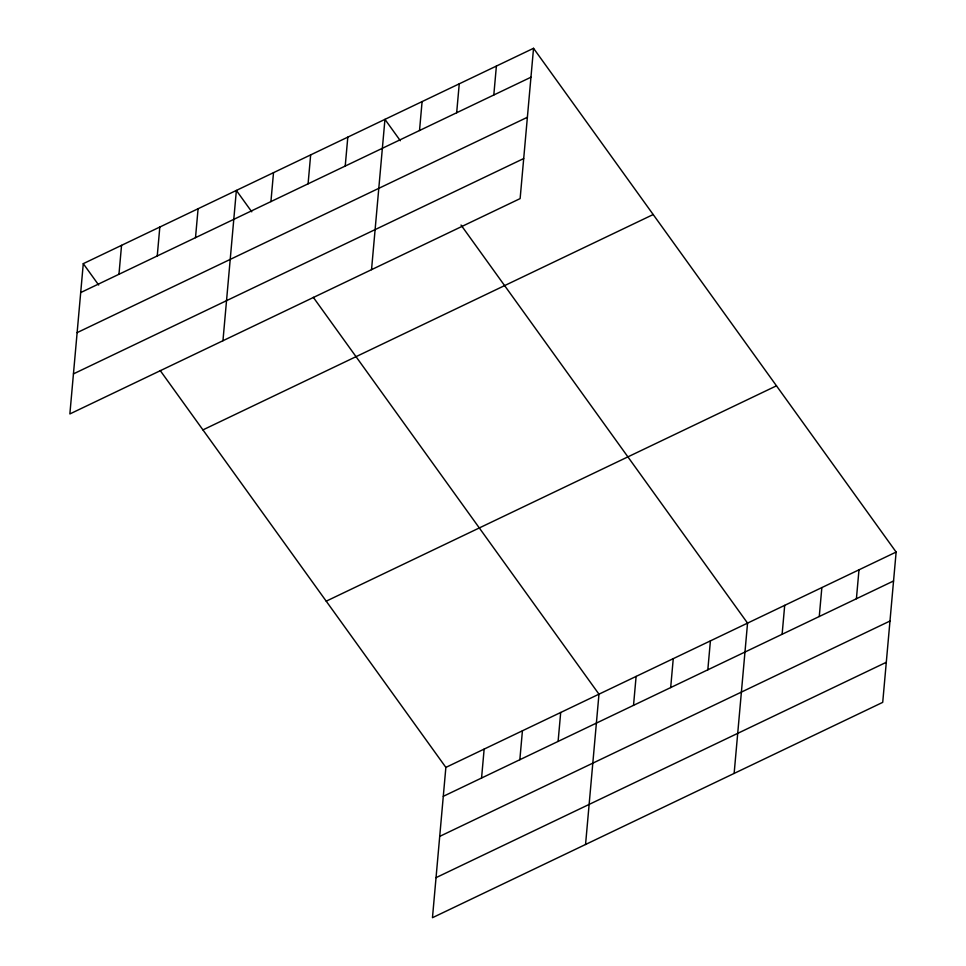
<?xml version="1.0" encoding="UTF-8"?>
<svg xmlns="http://www.w3.org/2000/svg" width="966" height="966" viewBox="0 0 966 966"><rect width="100%" height="100%" fill="white"/><g stroke="black" fill="none" stroke-linecap="round" stroke-linejoin="round"><path stroke-width="1.45" d="M83.281 263.646L69.866 413.943L520.131 198.598L533.534 48.3L83.281 263.646L98.665 285.03M118.963 274.272L121.547 245.352M157.241 255.966L159.825 227.046M195.506 237.66L198.09 208.741M222.953 340.732L236.368 190.435L251.752 211.808M270.927 201.592L273.511 172.66M308.082 183.818L310.654 154.898M345.224 166.055L347.808 137.136M371.536 269.659L384.951 119.361L400.335 140.734M419.522 130.519L422.094 101.599M456.664 112.756L459.248 83.837M493.807 94.994L496.391 66.062M160.199 370.521L445.869 767.402L432.466 917.7L882.719 702.354L896.134 552.057L533.534 48.3M481.563 778.016L484.147 749.097M519.841 759.711L522.425 730.791M558.106 741.405L560.691 712.485M585.553 844.477L598.968 694.18L313.286 297.299M633.527 705.337L636.111 676.417M670.682 687.575L673.254 658.655M707.824 669.8L710.408 640.881M734.136 773.416L747.551 623.118L461.024 225.042M782.122 634.276L784.694 605.356M819.265 616.501L821.849 587.582M856.407 598.739L858.991 569.819M80.697 292.577L530.962 77.22M77.123 332.63L527.388 117.272M73.44 373.89L523.705 158.545M202.932 429.894L653.197 214.537M326.218 601.166L776.483 385.808M445.869 767.402L896.134 552.057M443.297 796.322L893.562 580.977M439.723 836.375L889.976 621.029M436.04 877.647L886.293 662.29"/></g></svg>
